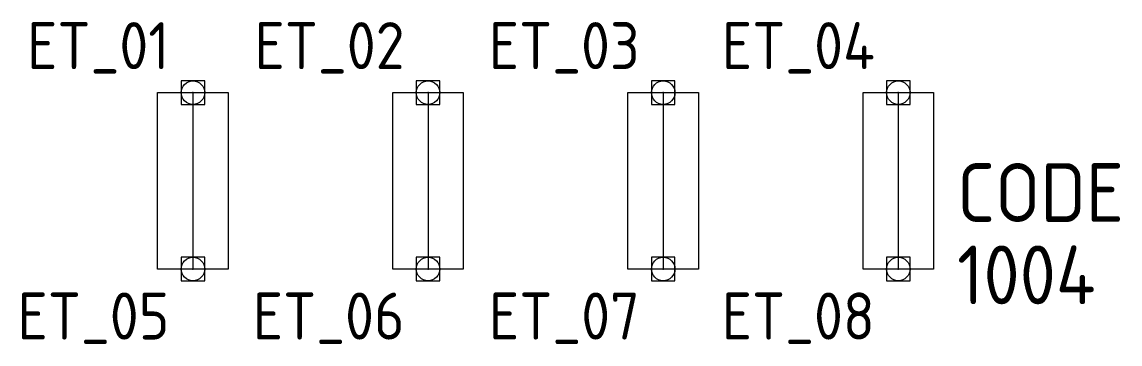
# Model space of a CAD drawing. Extents: x -7.3 to 39.4, y -6.9 to 6.8.
import ezdxf
from ezdxf.enums import TextEntityAlignment as Align

# ---------------------------------------------------------------- set-up
doc = ezdxf.new("R2010")
doc.units = 0
doc.header["$LTSCALE"] = 10
doc.header["$MEASUREMENT"] = 0
doc.header["$PDMODE"] = 96
doc.header["$PDSIZE"] = 1
doc.layers.get('0').update_dxf_attribs({"linetype": 'CONTINUOUS'})
for name, color, linetype in [('250', 6, 'CONTINUOUS'), ('C', 7, 'CONTINUOUS'), ('TKST2', 1, 'CONTINUOUS'), ('TKST3', 3, 'CONTINUOUS')]:
    doc.layers.add(name, color=color, linetype=linetype)
doc.styles.get("Standard").update_dxf_attribs({"font": 'ISO8'})

msp = doc.modelspace()

# ---------------------------------------------------------------- linework, layer by layer
for points in [[(-1.5, 3.75), (1.5, 3.75), (1.5, -3.75), (-1.5, -3.75), (-1.5, 3.75)], [(0, 3.75), (0, -3.75)], [(8.5, 3.75), (11.5, 3.75), (11.5, -3.75), (8.5, -3.75), (8.5, 3.75)], [(10, 3.75), (10, -3.75)], [(18.5, 3.75), (21.5, 3.75), (21.5, -3.75), (18.5, -3.75), (18.5, 3.75)], [(20, 3.75), (20, -3.75)], [(28.5, 3.75), (31.5, 3.75), (31.5, -3.75), (28.5, -3.75), (28.5, 3.75)], [(30, 3.75), (30, -3.75)]]:
    msp.add_lwpolyline(points)
at = {"layer": 'C', "color": 1}
msp.add_point((0, 3.75), dxfattribs=at)
at = {"layer": 'C', "color": 3}
msp.add_point((10, 3.75), dxfattribs=at)
at = {"layer": 'C', "color": 5}
msp.add_point((20, 3.75), dxfattribs=at)
at = {"layer": 'C', "color": 7}
msp.add_point((30, 3.75), dxfattribs=at)
at = {"layer": 'C', "color": 2}
msp.add_point((0, -3.75), dxfattribs=at)
at = {"layer": 'C', "color": 4}
msp.add_point((10, -3.75), dxfattribs=at)
at = {"layer": 'C', "color": 6}
msp.add_point((20, -3.75), dxfattribs=at)
at = {"layer": 'C', "color": 8}
msp.add_point((30, -3.75), dxfattribs=at)

# ---------------------------------------------------------------- texts
at = {"layer": '250'}
msp.add_attdef('1004', (32.5, -5.25), 'mat', height=2.5, dxfattribs=at)
at = {"layer": 'TKST2'}
for tag, p in [('ET_01', (-1, 4.75)), ('ET_02', (9, 4.75)), ('ET_03', (19, 4.75)), ('ET_04', (29, 4.75))]:
    msp.add_attdef(tag, text='', height=2, dxfattribs=at).set_placement(p, align=Align.RIGHT)
for tag, p in [('ET_05', (-0.999, -4.75)), ('ET_06', (9.001, -4.75)), ('ET_07', (19.001, -4.75)), ('ET_08', (29.001, -4.75))]:
    msp.add_attdef(tag, text='', height=2, dxfattribs=at).set_placement(p, align=Align.TOP_RIGHT)
at = {"layer": 'TKST3'}
msp.add_attdef('CODE', (32.5, -1.75), '-F', height=2.5, dxfattribs=at)

doc.saveas('drawing.dxf')
